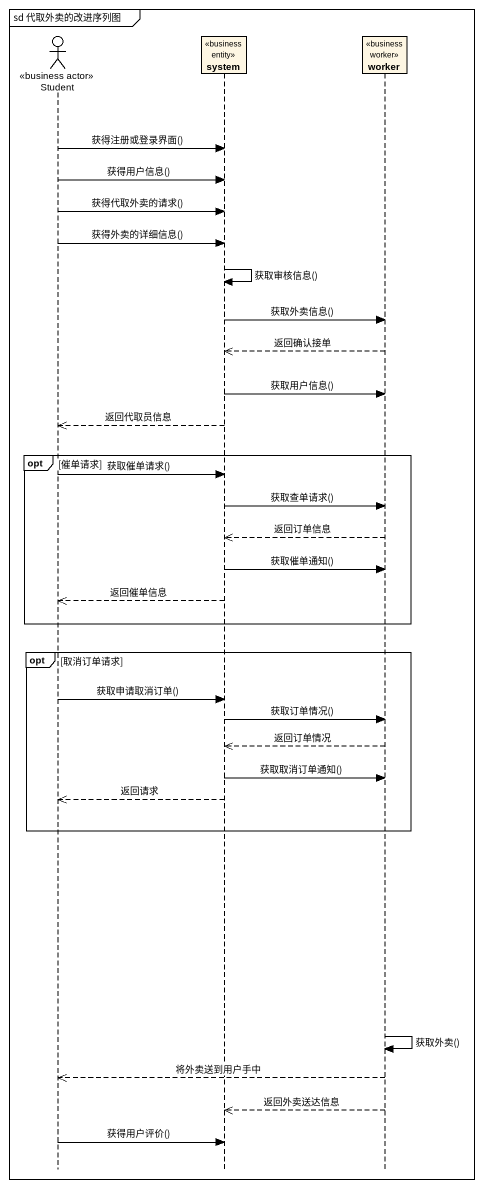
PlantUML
@startuml
mainframe sd 代取外卖的改进序列图
hide footbox
actor Student <<business actor>>
participant system <<business entity>>
participant worker <<business worker>>

Student -> system : 获得注册或登录界面()
Student -> system : 获得用户信息()
Student -> system : 获得代取外卖的请求()
Student -> system : 获得外卖的详细信息()
system -> system : 获取审核信息()
system -> worker : 获取外卖信息()
worker -->> system : 返回确认接单
system -> worker : 获取用户信息()
system -->> Student : 返回代取员信息
opt 催单请求
  Student -> system : 获取催单请求()
  system -> worker : 获取查单请求()
  worker -->> system : 返回订单信息
  system -> worker : 获取催单通知()
  system -->> Student : 返回催单信息
end
opt 取消订单请求
  Student -> system : 获取申请取消订单()
  system -> worker : 获取订单情况()
  worker -->> system : 返回订单情况
  system -> worker : 获取取消订单通知()
  system -->> Student : 返回请求
end
worker -> worker : 获取外卖()
worker -->> Student : 将外卖送到用户手中
worker -->> system : 返回外卖送达信息
Student -> system : 获得用户评价()
@enduml
